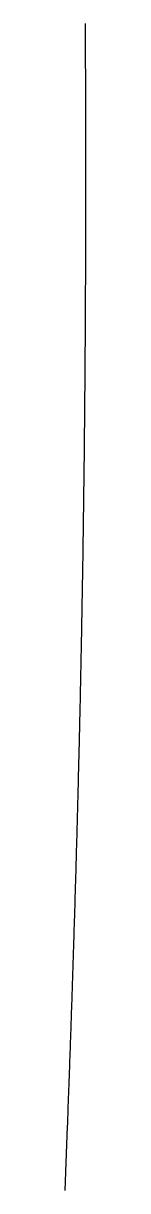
# Model space of a CAD drawing. Header units: inches. Extents: x 20.5 to 21.6, y 8.4 to 70.2.
import ezdxf

# ---------------------------------------------------------------- set-up
doc = ezdxf.new("R2010")
doc.units = ezdxf.units.IN
doc.layers.get('0').update_dxf_attribs({"linetype": 'CONTINUOUS'})

msp = doc.modelspace()

# ---------------------------------------------------------------- linework, layer by layer
msp.add_open_spline([(20.487, 8.4), (20.629, 12.011), (20.883, 18.901), (21.178, 28.239), (21.424, 38.972), (21.567, 50.482), (21.601, 58.755), (21.596, 64.606), (21.58, 68.36), (21.569, 70.2)], degree=5)

doc.saveas('drawing.dxf')
